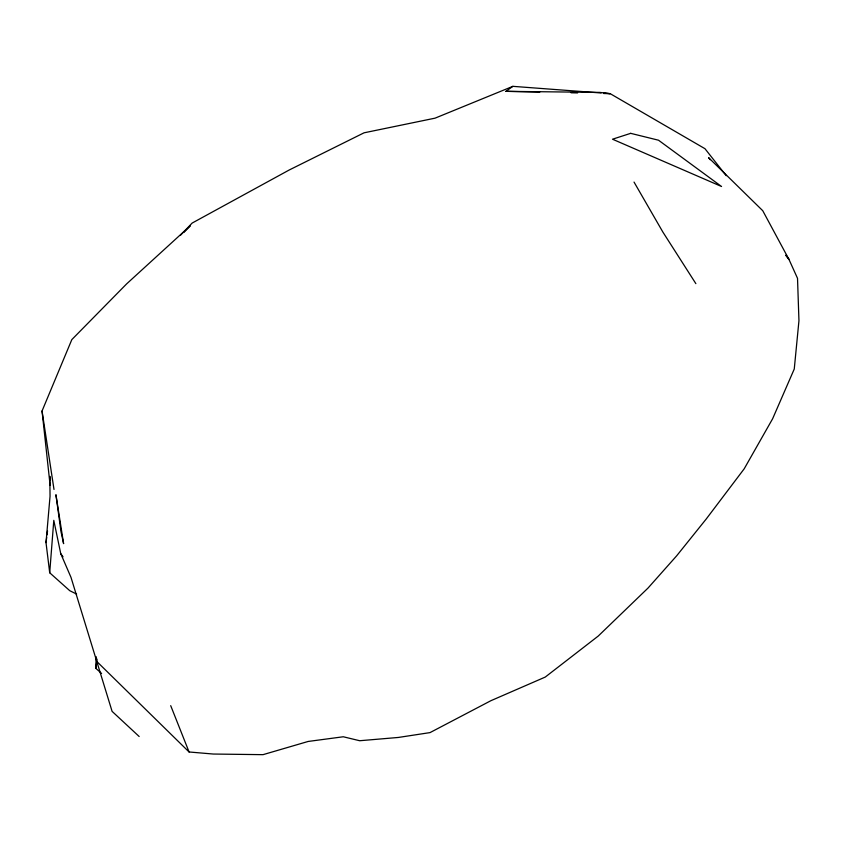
<?xml version="1.0" encoding="UTF-8"?>
<svg xmlns="http://www.w3.org/2000/svg" width="841" height="841" viewBox="0 0 841 841"><rect width="100%" height="100%" fill="white"/><g stroke="black" fill="none" stroke-linecap="round" stroke-linejoin="round"><path stroke-width="1.26" d="M101.603 673.473L95.863 668.374L97.083 659.123M95.863 668.374L96.116 656.6M76.626 594.082L69.761 590.697L49.703 572.774L53.792 520.348L60.741 553.641L71.001 577.389L112.095 711.37L139.175 736.516M49.703 572.774L46.013 542.645L50.04 496.295L49.829 476.847M46.013 542.645L46.686 537.441M47.022 534.834L47.538 530.934M54.003 489.451L42.05 410.997L71.821 339.617L126.665 283.859L190.224 225.798L183.895 232.358M180.352 235.427L192.126 223.075L289.167 170.019L364.048 132.815L435.06 118.161L512.863 86.339L601.094 92.973M539.806 92.09L505.925 91.333L512.863 86.339M505.925 91.333L599.885 92.405L610.177 93.656L704.968 148.699L726.214 175.685M571.081 92.783L577.599 92.931M603.659 93.509L610.177 93.656L603.691 93.162M97.072 661.741L189.078 751.98L213.33 754.041L263.023 754.661L308.153 741.457L343.286 736.769L359.685 740.732L398.361 737.452L430.014 732.606L490.892 700.7L545.241 677.079L598.214 636.08L648.001 588.08L676.637 555.848L706.23 519.002L744.211 468.784L772.616 418.765L794.261 369.01L798.95 320.705L797.52 278.329L789.005 259.491L762.755 210.723L708.606 157.656L710.235 159.716M785.757 255.38L789.005 259.491L786.093 255.159M60.741 553.641L63.022 556.805M695.864 283.648L662.876 232.063L634.03 182.076M170.702 705.652L189.078 751.98M42.05 410.997L50.124 485.394M49.987 476.416L50.04 480.264M630.687 133.341L612.511 139.207L721.557 186.502L658.524 140.216L630.687 133.341M63.59 543.559L60.973 531.596L55.927 494.718L63.59 543.559"/></g></svg>
